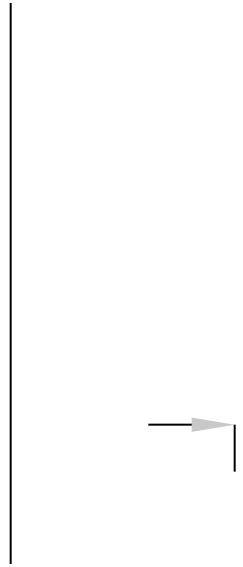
# Model space of a CAD drawing. Header units: millimetres. Extents: x 2141 to 4292, y -4498 to 2648.
# Drawn here: x 3188.7 to 3229.7, y -874.8 to -773.8 of the extents above; entities that cross this region are included whole.
import ezdxf

# ---------------------------------------------------------------- set-up
doc = ezdxf.new("R2010")
doc.units = ezdxf.units.MM
doc.header["$LTSCALE"] = 16.335
doc.header["$PDMODE"] = 3
doc.header["$PDSIZE"] = 0.3125
doc.layers.get('0').update_dxf_attribs({"linetype": 'CONTINUOUS'})
doc.layers.get('Defpoints').update_dxf_attribs({"linetype": 'CONTINUOUS'})
doc.styles.get("Standard").update_dxf_attribs({"font": 'txt', "width": 0.8})
doc.dimstyles.get("Standard").update_dxf_attribs({"dimtxt": 0.15625, "dimasz": 0.1875, "dimexe": 0.125, "dimexo": 0.0625, "dimtad": 0, "dimtih": 1, "dimtoh": 1, "dimdsep": 46, "dimtxsty": 'Standard', "dimcen": 0.09, "dimadec": 0, "dimazin": 0, "dimtp": 0.01, "dimtm": 0.01, "dimtfac": 1, "dimtofl": 0, "dimtmove": 0, "dimatfit": 3, "dimfxl": 0, "dimtolj": 1, "dimarcsym": 0})

# ---------------------------------------------------------------- blocks, each defined once
blk = doc.blocks.new('*D36')
at = {"color": 4, "lineweight": -2}
for p, q in [((3222.18, -850.43), (3214.18, -850.43)), ((3230.18, -859.09), (3230.18, -850.43)), ((3255.18, -865.77), (3255.18, -850.43)), ((3263.18, -850.43), (3271.18, -850.43))]:
    blk.add_line(p, q, dxfattribs=at)
at = {"color": 4}
for points in [[(3222.18, -849.1), (3222.18, -851.76), (3230.18, -850.43)], [(3263.18, -849.1), (3263.18, -851.76), (3255.18, -850.43)]]:
    blk.add_solid(points, dxfattribs=at)
at = {"layer": 'Defpoints', "color": 0}
for p in [(3230.18, -850.43), (3230.18, -859.09), (3255.18, -865.77)]:
    blk.add_point(p, dxfattribs=at)
at = {"color": 6, "insert": (3244.61, -850.43), "char_height": 8, "attachment_point": 5}
blk.add_mtext('\\A1;25.00', dxfattribs=at)

msp = doc.modelspace()

# ---------------------------------------------------------------- linework, layer by layer
msp.add_lwpolyline([(3188.658, -573.544), (3773.556, -573.544), (3773.556, -1030.126), (3188.658, -1030.126)], close=True)

# ---------------------------------------------------------------- dimensions: what is measured, and where the dimension line sits
dim = msp.add_linear_dim(base=(3230.177, -850.43), p1=(3255.177, -865.772), p2=(3230.177, -859.087), dimstyle='Standard', override={"dimtxt": 8, "dimasz": 8, "dimexe": 0, "dimexo": 0, "dimgap": 0, "dimtih": 0, "dimtoh": 0, "dimzin": 0, "dimcen": 0, "dimclrd": 4, "dimclre": 4, "dimclrt": 6, "dimadec": 2, "dimtp": 0, "dimtm": 0, "dimtzin": 0})
dim.commit()
dim.dimension.update_dxf_attribs({"geometry": '*D36', "text_midpoint": (3244.606, -850.43), "dimtype": 160})

doc.saveas('drawing.dxf')
